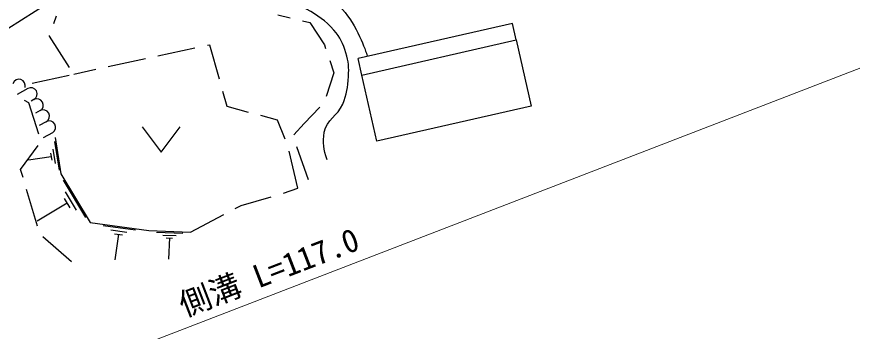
# Model space of a CAD drawing. Units: millimetres, scale not verified. Extents: x 40000 to 680000, y 20000 to 380000.
# Drawn here: x 383688 to 449662, y 236631 to 261476 of the extents above; entities that cross this region are included whole.
import ezdxf
from ezdxf.enums import TextEntityAlignment as Align

# ---------------------------------------------------------------- set-up
doc = ezdxf.new("R2010")
doc.units = ezdxf.units.MM
doc.header["$LTSCALE"] = 1000
for name, color, linetype, lineweight in [('M-BGD', 7, 'Continuous', 25), ('M-BMK-OTRS', 5, 'Continuous', 25), ('M-STR-HTXT', 7, 'Continuous', 13)]:
    doc.layers.add(name, color=color, linetype=linetype, lineweight=lineweight)
doc.styles.add('ＭＳ ゴシック', font='')
doc.styles.get('ＭＳ ゴシック').set_extended_font_data('MS Gothic')

msp = doc.modelspace()

# ---------------------------------------------------------------- linework, layer by layer
at = {"layer": 'M-BGD'}
for p, q in [((386612, 260939), (386819, 261543)), ((404309, 261626), (405282, 261389)), ((406254, 261152), (406819, 261014)), ((406819, 261014), (407985, 259244)), ((422835, 260953), (410650, 258183)), ((423133, 259642), (422835, 260953)), ((386265, 259930), (386287, 259993)), ((387848, 257461), (386265, 259930)), ((397762, 258987), (394830, 258354)), ((398931, 259240), (398740, 259198)), ((399691, 256540), (398931, 259240)), ((407985, 259244), (408081, 258961)), ((393852, 258143), (390920, 257510)), ((408401, 258014), (408731, 257039)), ((410948, 256872), (410650, 258183)), ((384907, 256222), (387842, 256847)), ((389942, 257299), (388193, 256922)), ((408731, 257039), (408129, 255162)), ((384566, 255808), (383727, 255343)), ((400301, 254376), (399962, 255578)), ((384646, 254682), (384297, 254848)), ((385428, 252188), (384646, 254682)), ((385050, 254933), (384839, 254816)), ((385534, 254058), (385163, 253852)), ((401993, 253923), (400301, 254376)), ((407608, 254338), (406386, 253050)), ((404269, 253313), (402959, 253664)), ((386019, 253183), (385468, 252878)), ((393603, 252780), (395103, 250780)), ((395103, 250780), (396603, 252780)), ((404894, 251793), (404269, 253313)), ((406386, 253050), (405565, 252141)), ((386503, 252308), (385773, 251904)), ((386680, 251609), (387034, 249364)), ((386731, 251928), (387180, 249077)), ((383996, 249419), (385385, 251292)), ((386544, 251012), (386721, 249890)), ((405894, 247926), (405204, 250845)), ((405770, 251224), (406689, 248624)), ((386408, 250416), (384612, 250133)), ((386364, 250696), (386452, 250135)), ((384185, 248778), (383996, 249419)), ((387180, 249077), (389486, 245222)), ((387368, 248569), (389127, 245627)), ((385322, 244943), (384469, 247819)), ((387513, 247658), (388393, 246187)), ((404740, 247535), (405894, 247926)), ((387659, 246746), (385305, 245339)), ((387439, 247114), (387879, 246378)), ((401401, 246578), (403779, 247258)), ((400936, 246331), (401401, 246578)), ((397401, 244460), (400052, 245863)), ((389486, 245222), (394120, 244587)), ((390520, 244980), (393059, 244632)), ((391120, 244639), (392389, 244465)), ((391402, 244341), (392037, 244254)), ((391720, 244298), (391441, 242267)), ((394120, 244587), (397401, 244460)), ((394713, 244464), (396800, 244383)), ((395227, 244235), (396270, 244195)), ((388022, 242112), (385762, 244085)), ((395479, 244017), (396001, 243996)), ((395740, 244006), (395675, 242337))]:
    msp.add_line(p, q, dxfattribs=at)
msp.add_lwpolyline([(410948, 256872), (423133, 259642), (424319, 254423), (412134, 251654)], close=True, dxfattribs=at)
for centre, start, end in [((383868, 256033), 342.07224, 162.07224), ((384808, 255370), 298.97795, 118.97795), ((385292, 254495), 298.97795, 118.97795), ((385777, 253621), 298.97795, 118.97795), ((386261, 252746), 298.97795, 118.97795)]:
    msp.add_arc(centre, 500, start, end, dxfattribs=at)
for points, knots in [([(408197, 250175), (407931, 251018), (407818, 251510), (407974, 252350), (408163, 253372), (409032, 253618), (409428, 254580), (409757, 255380), (409836, 255884), (409883, 256749), (409923, 257482), (409890, 257914), (409678, 258617), (409450, 259377), (409239, 259807), (408723, 260409), (408033, 261215), (407491, 261536), (406574, 262068), (405809, 262511), (405236, 262486), (404500, 262976), (403782, 263454), (403443, 263818), (402855, 264449), (402337, 265006), (402114, 265375), (401654, 265980), (401228, 266540), (400724, 266738), (400581, 267426), (400481, 267903), (400705, 268221), (401019, 268593), (401591, 269271), (402151, 269451), (403003, 269698), (404095, 270016), (404769, 269886), (405894, 270057), (407066, 270235), (407697, 270562), (408883, 270591), (409684, 270610), (410149, 270611), (410927, 270421), (411285, 270333), (411427, 270300), (411831, 270148)], [0, 0, 0, 0, 1, 1, 1, 2, 2, 2, 3, 3, 3, 4, 4, 4, 5, 5, 5, 6, 6, 6, 7, 7, 7, 8, 8, 8, 9, 9, 9, 10, 10, 10, 11, 11, 11, 12, 12, 12, 13, 13, 13, 14, 14, 14, 15, 15, 15, 16, 16, 16, 16]), ([(410222, 268561), (409111, 268641), (408813, 268663), (407914, 268760), (406971, 268862), (406454, 269056), (405506, 269078), (404929, 269092), (404569, 269161), (404034, 268944), (403572, 268756), (403281, 268527), (403117, 268056), (402948, 267573), (403235, 267246), (403485, 266799), (404029, 265826), (404544, 265393), (405414, 264696), (406299, 263987), (407021, 263937), (407964, 263307), (408589, 262890), (408895, 262585), (409412, 262038), (410533, 260850), (411220, 258824), (411381, 258349)], [0, 0, 0, 0, 1, 1, 1, 2, 2, 2, 3, 3, 3, 4, 4, 4, 5, 5, 5, 6, 6, 6, 7, 7, 7, 8, 8, 8, 9, 9, 9, 9])]:
    msp.add_open_spline(points, degree=3, knots=knots, dxfattribs=at)
at = {"layer": 'M-BMK-OTRS'}
msp.add_line((386227, 262572), (382996, 260515), dxfattribs=at)
at = {"layer": 'M-STR-HTXT'}
msp.add_line((347778, 217890), (460690, 261425), dxfattribs=at)

# ---------------------------------------------------------------- texts
at = {"layer": 'M-STR-HTXT', "style": 'ＭＳ ゴシック'}
msp.add_text('側溝 L=117.0', height=1833, rotation=21.085, dxfattribs=at).set_placement((404126, 239938), align=Align.BOTTOM_CENTER)

doc.saveas('drawing.dxf')
